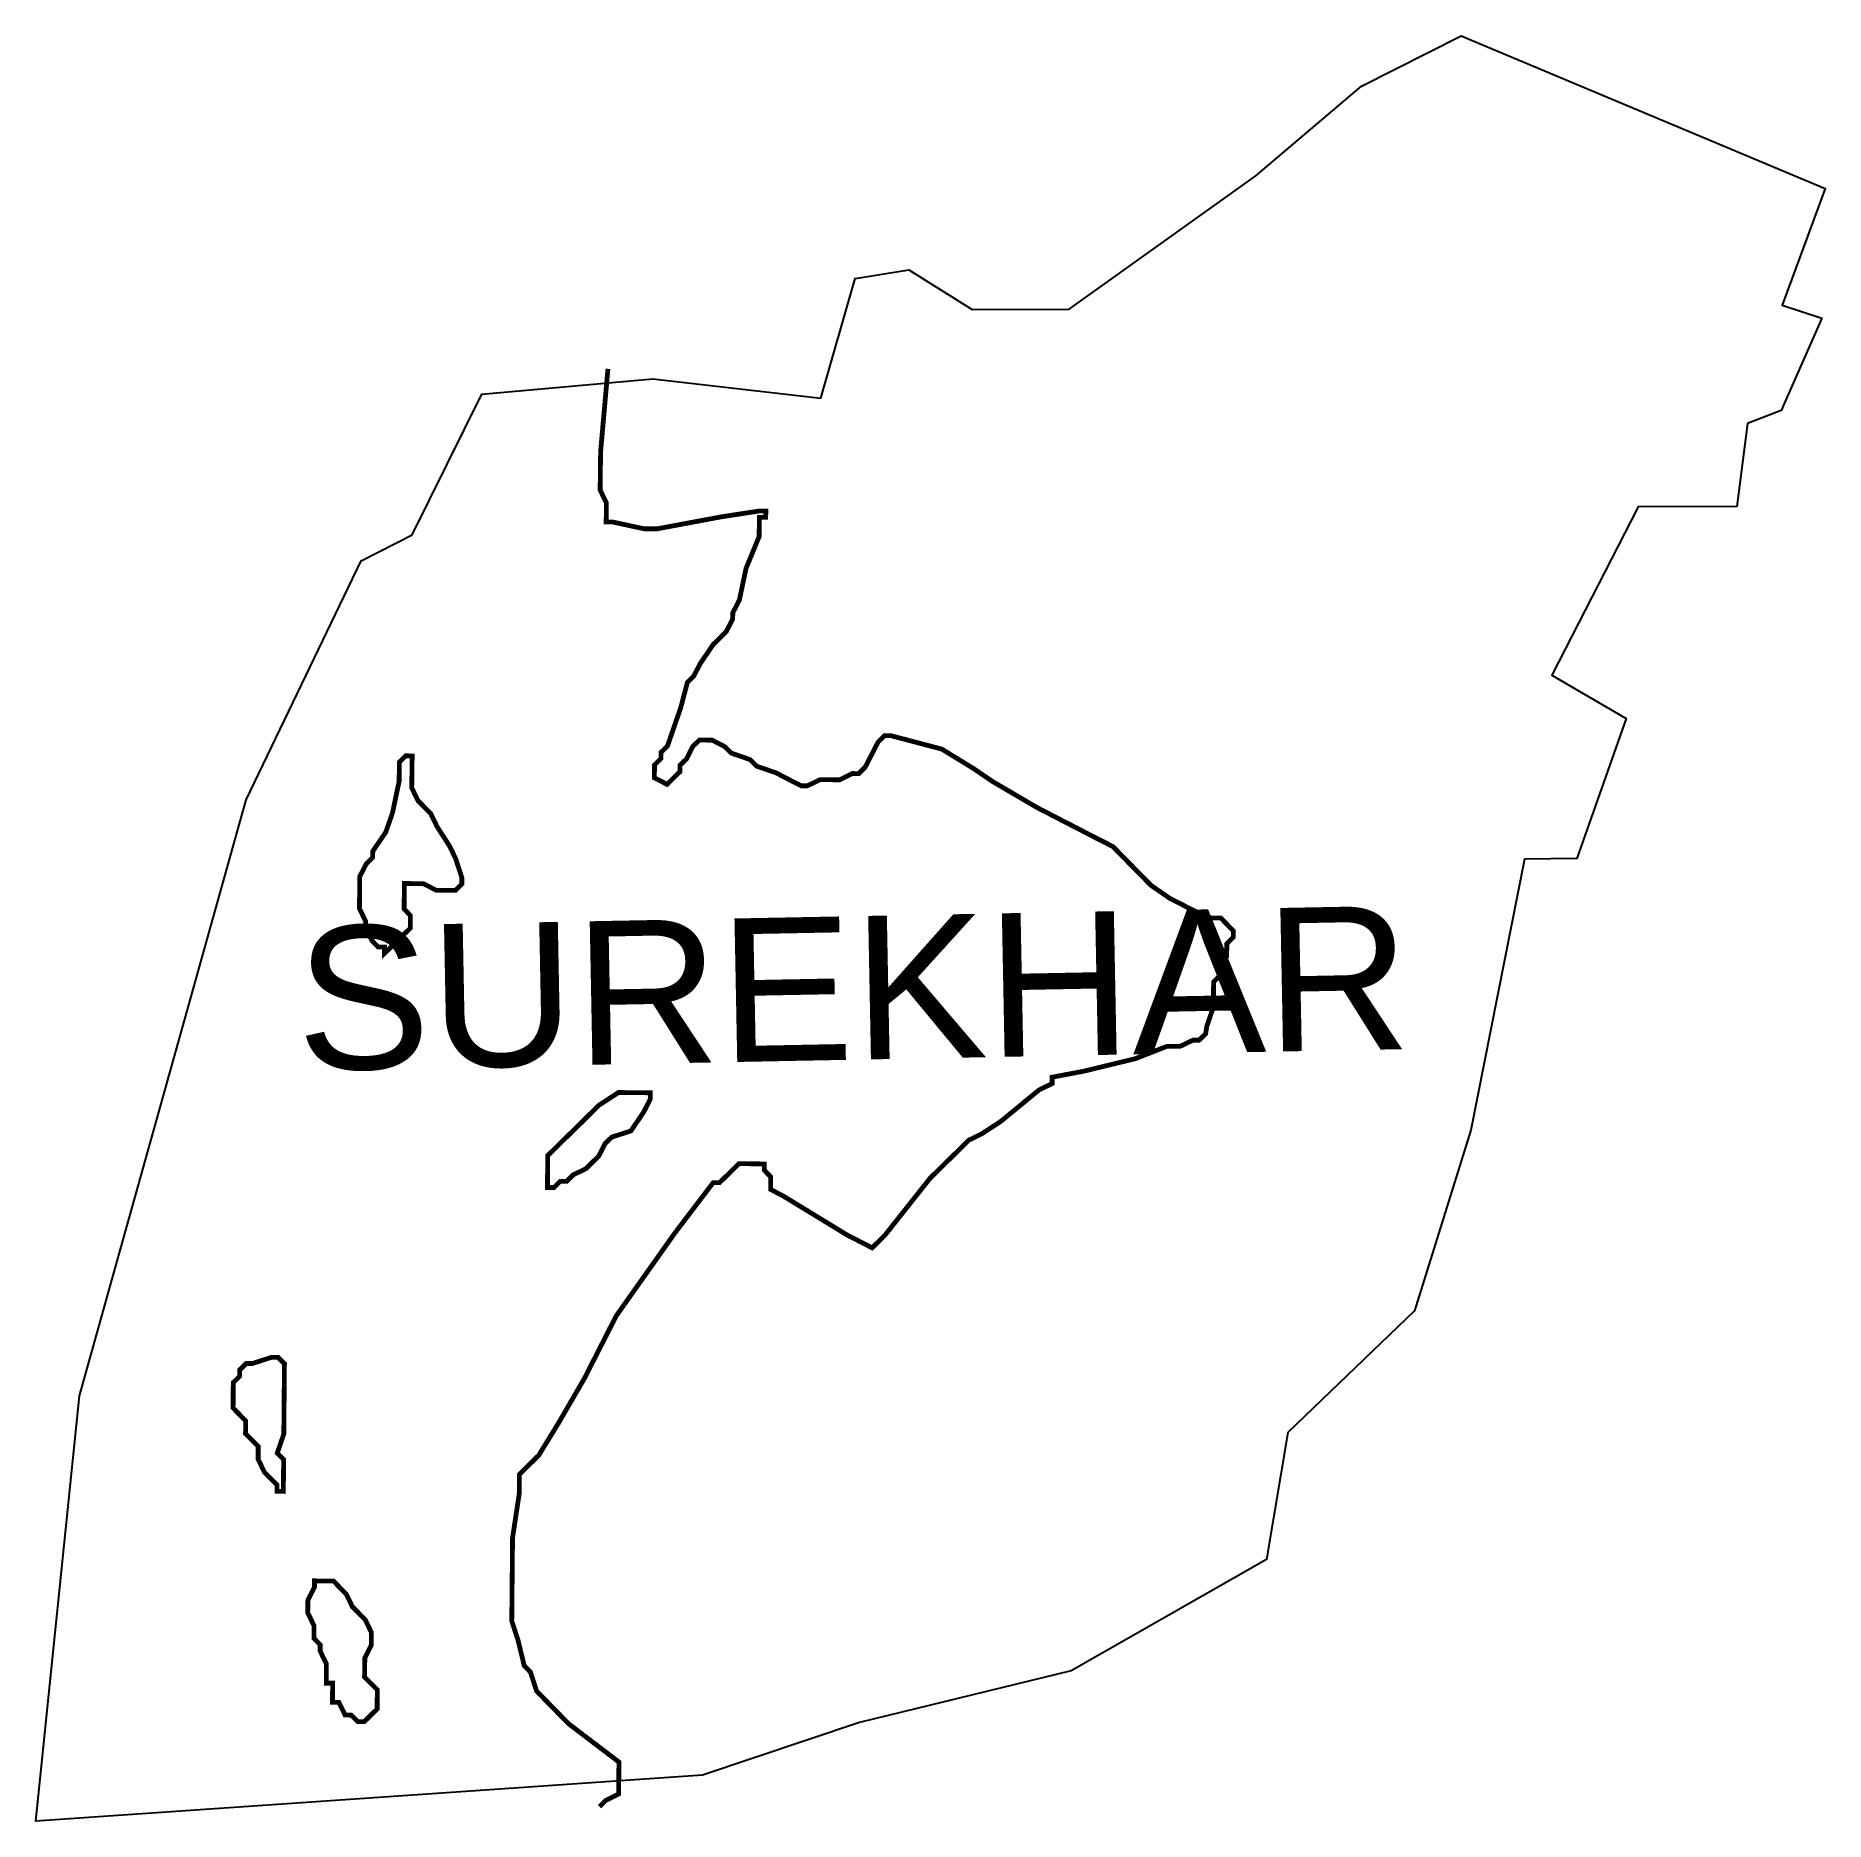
# Model space of a CAD drawing. Header units: metres. Extents: x 274922 to 276044, y 2074005 to 2075125.
import ezdxf

# ---------------------------------------------------------------- set-up
doc = ezdxf.new("R2010")
doc.units = ezdxf.units.M
for name, color, linetype in [('HIGH TIDE LINE', 6, 'Continuous'), ('village', 3, 'Continuous'), ('VILLAGE NAME', 250, 'Continuous')]:
    doc.layers.add(name, color=color, linetype=linetype)
doc.styles.get("Standard").update_dxf_attribs({"font": 'simplex.shx'})

msp = doc.modelspace()

# ---------------------------------------------------------------- linework, layer by layer
at = {"layer": 'HIGH TIDE LINE', "lineweight": 0}
msp.add_lwpolyline([(275275.3, 2074014.3, 3, 3, 0), (275279.3, 2074018.2, 3, 3, 0), (275287.3, 2074022.2, 3, 3, 0), (275287.5, 2074042.2, 3, 3, 0), (275255.7, 2074066.4, 3, 3, 0), (275247.8, 2074074.5, 3, 3, 0), (275239.9, 2074082.6, 3, 3, 0), (275235.9, 2074086.6, 3, 3, 0), (275232, 2074098.6, 3, 3, 0), (275228.1, 2074102.7, 3, 3, 0), (275224.2, 2074118.7, 3, 3, 0), (275220.3, 2074130.7, 3, 3, 0), (275220.8, 2074182.7, 3, 3, 0), (275225, 2074210.6, 3, 3, 0), (275225.1, 2074222.6, 3, 3, 0), (275237.2, 2074234.5, 3, 3, 0), (275249.4, 2074254.4, 3, 3, 0), (275265.6, 2074282.3, 3, 3, 0), (275273.7, 2074298.2, 3, 3, 0), (275285.9, 2074322.1, 3, 3, 0), (275322.4, 2074373.7, 3, 3, 0), (275346.6, 2074405.5, 3, 3, 0), (275350.6, 2074405.5, 3, 3, 0), (275358.7, 2074413.4, 3, 3, 0), (275362.7, 2074417.4, 3, 3, 0), (275378.7, 2074417.2, 3, 3, 0), (275378.7, 2074413.2, 3, 3, 0), (275382.6, 2074409.2, 3, 3, 0), (275382.6, 2074401.2, 3, 3, 0), (275390.5, 2074397.1, 3, 3, 0), (275430.3, 2074372.8, 3, 3, 0), (275446.2, 2074364.6, 3, 3, 0), (275450.3, 2074368.6, 3, 3, 0), (275454.3, 2074372.6, 3, 3, 0), (275482.6, 2074408.3, 3, 3, 0), (275506.8, 2074432.1, 3, 3, 0), (275514.8, 2074436, 3, 3, 0), (275526.9, 2074443.9, 3, 3, 0), (275551, 2074463.7, 3, 3, 0), (275559.1, 2074467.6, 3, 3, 0), (275559.1, 2074471.6, 3, 3, 0), (275579.1, 2074475.4, 3, 3, 0), (275611.2, 2074483.2, 3, 3, 0), (275631.2, 2074491, 3, 3, 0), (275639.2, 2074490.9, 3, 3, 0), (275647.3, 2074494.8, 3, 3, 0), (275651.2, 2074494.8, 3, 3, 0), (275655.3, 2074498.8, 3, 3, 0), (275656, 2074503.4, 3, 3, 0), (275660.1, 2074515.4, 3, 3, 0), (275660.3, 2074531.4, 3, 3, 0), (275664.4, 2074535.4, 3, 3, 0), (275664.5, 2074543.4, 3, 3, 0), (275668.5, 2074547.3, 3, 3, 0), (275668.6, 2074555.3, 3, 3, 0), (275672.6, 2074559.3, 3, 3, 0), (275672.7, 2074563.3, 3, 3, 0), (275664.8, 2074571.4, 3, 3, 0), (275656.8, 2074571.5, 3, 3, 0), (275632.9, 2074583.7, 3, 3, 0), (275621, 2074591.9, 3, 3, 0), (275605.2, 2074608, 3, 3, 0), (275597.3, 2074616.1, 3, 3, 0), (275581.3, 2074624.3, 3, 3, 0), (275549.5, 2074640.7, 3, 3, 0), (275521.7, 2074657, 3, 3, 0), (275509.8, 2074665.1, 3, 3, 0), (275489.9, 2074677.3, 3, 3, 0), (275474, 2074681.5, 3, 3, 0), (275458, 2074685.7, 3, 3, 0), (275454, 2074685.7, 3, 3, 0), (275450, 2074681.8, 3, 3, 0), (275445.9, 2074673.8, 3, 3, 0), (275441.8, 2074665.9, 3, 3, 0), (275437.8, 2074661.9, 3, 3, 0), (275433.8, 2074662, 3, 3, 0), (275425.7, 2074658, 3, 3, 0), (275413.7, 2074658.2, 3, 3, 0), (275405.7, 2074654.3, 3, 3, 0), (275401.7, 2074654.3, 3, 3, 0), (275393.7, 2074658.4, 3, 3, 0), (275385.8, 2074662.5, 3, 3, 0), (275373.8, 2074666.6, 3, 3, 0), (275369.8, 2074670.7, 3, 3, 0), (275357.9, 2074674.8, 3, 3, 0), (275353.9, 2074678.8, 3, 3, 0), (275346, 2074682.9, 3, 3, 0), (275338, 2074683, 3, 3, 0), (275333.9, 2074679.1, 3, 3, 0), (275329.8, 2074671.1, 3, 3, 0), (275325.8, 2074667.2, 3, 3, 0), (275325.8, 2074663.2, 3, 3, 0), (275321.7, 2074659.2, 3, 3, 0), (275317.7, 2074655.2, 3, 3, 0), (275309.7, 2074659.3, 3, 3, 0), (275309.8, 2074667.3, 3, 3, 0), (275313.8, 2074671.3, 3, 3, 0), (275313.9, 2074675.3, 3, 3, 0), (275317.9, 2074679.2, 3, 3, 0), (275326.2, 2074703.2, 3, 3, 0), (275330.4, 2074719.1, 3, 3, 0), (275334.4, 2074723.1, 3, 3, 0), (275338.5, 2074731, 3, 3, 0), (275346.6, 2074742.9, 3, 3, 0), (275354.7, 2074750.9, 3, 3, 0), (275358.8, 2074758.8, 3, 3, 0), (275358.9, 2074762.8, 3, 3, 0), (275363, 2074770.8, 3, 3, 0), (275367.2, 2074790.7, 3, 3, 0), (275375.4, 2074810.6, 3, 3, 0), (275375.5, 2074822.6, 3, 3, 0), (275379.5, 2074822.6, 3, 3, 0), (275379.6, 2074826.6, 3, 3, 0), (275375.6, 2074826.6, 3, 3, 0), (275351.5, 2074822.9, 3, 3, 0), (275311.4, 2074815.4, 3, 3, 0), (275303.4, 2074815.4, 3, 3, 0), (275283.5, 2074819.7, 3, 3, 0), (275279.5, 2074819.7, 3, 3, 0), (275279.6, 2074831.7, 3, 3, 0), (275275.7, 2074839.8, 3, 3, 0), (275276, 2074863.8, 3, 3, 0), (275280.6, 2074915.7, 3, 3, 0)], format="xyseb", dxfattribs=at)
at = {"layer": 'HIGH TIDE LINE', "lineweight": 0, "const_width": 3}
for points in [[(275128.7, 2074565.3), (275132.6, 2074557.3), (275136.5, 2074553.2), (275140.5, 2074553.2), (275140.5, 2074549.2), (275144.5, 2074553.1), (275152.6, 2074557.1), (275152.6, 2074561.1), (275156.7, 2074565), (275156.7, 2074573), (275152.8, 2074577.1), (275152.9, 2074585.1), (275152.9, 2074589.1), (275153, 2074593.1), (275157, 2074593), (275165, 2074592.9), (275172.9, 2074588.8), (275180.9, 2074588.7), (275184.9, 2074588.7), (275189, 2074592.7), (275189, 2074596.7), (275185.1, 2074608.7), (275181.2, 2074616.7), (275173.4, 2074628.8), (275169.5, 2074636.9), (275161.5, 2074645), (275157.6, 2074653), (275157.7, 2074661), (275157.8, 2074665), (275157.8, 2074669), (275157.9, 2074673), (275153.9, 2074673.1), (275149.8, 2074669.1), (275149.8, 2074665.1), (275149.7, 2074657.1), (275145.5, 2074637.2), (275141.3, 2074625.2), (275133.2, 2074613.3), (275133.1, 2074609.3), (275129.1, 2074605.3), (275125, 2074597.4), (275125, 2074593.4), (275124.8, 2074577.4), (275128.7, 2074569.3)], [(275267, 2074446.2), (275275.1, 2074454.1), (275287.2, 2074462), (275307.2, 2074461.8), (275307.1, 2074457.8), (275303.1, 2074449.9), (275295, 2074437.9), (275282.9, 2074434), (275278.9, 2074430.1), (275274.8, 2074422.1), (275270.8, 2074418.2), (275266.8, 2074414.2), (275258.7, 2074410.3), (275254.7, 2074406.3), (275250.7, 2074406.3), (275246.7, 2074402.4), (275242.7, 2074402.4), (275242.8, 2074422.4), (275254.9, 2074434.3), (275263, 2074442.2)], [(275053.8, 2074292.1), (275057.8, 2074292.1), (275069.8, 2074296), (275073.8, 2074295.9), (275077.8, 2074291.9), (275077.4, 2074247.9), (275073.3, 2074236), (275077.3, 2074231.9), (275077.1, 2074211.9), (275073.1, 2074212), (275073.1, 2074216), (275069.2, 2074220), (275065.2, 2074224), (275061.3, 2074232.1), (275061.3, 2074240.1), (275053.4, 2074248.1), (275053.5, 2074256.1), (275049.5, 2074260.2), (275045.6, 2074264.2), (275045.7, 2074280.2), (275049.7, 2074284.1), (275049.8, 2074288.1)], [(275111.9, 2074079.7), (275115.8, 2074071.7), (275119.8, 2074071.6), (275123.8, 2074067.6), (275127.8, 2074067.5), (275135.9, 2074075.5), (275136, 2074087.5), (275128, 2074095.5), (275128.2, 2074107.5), (275132.2, 2074115.5), (275132.3, 2074123.5), (275128.4, 2074131.5), (275120.4, 2074139.6), (275116.5, 2074147.6), (275112.5, 2074151.6), (275108.6, 2074155.7), (275096.6, 2074155.8), (275096.6, 2074151.8), (275092.5, 2074143.8), (275092.4, 2074135.8), (275096.3, 2074127.8), (275096.3, 2074119.8), (275100.2, 2074115.8), (275100.2, 2074111.8), (275104.1, 2074103.7), (275104, 2074091.7), (275108, 2074091.7), (275107.9, 2074079.7)]]:
    msp.add_lwpolyline(points, close=True, dxfattribs=at)
at = {"layer": 'village', "color": 3}
msp.add_polyline3d([(274949.4, 2074271.8, 0), (275053.7, 2074645.5, 0), (275125.8, 2074795.4, 0), (275157.9, 2074811.7, 0), (275201.6, 2074899.9, 0), (275308.7, 2074909.5, 0), (275414, 2074897.3, 0), (275435.6, 2074972.4, 0), (275469.3, 2074977.7, 0), (275508.9, 2074953, 0), (275569.7, 2074953.1, 0), (275686.7, 2075036.7, 0), (275753.1, 2075092.9, 0), (275815.4, 2075124.5, 0), (276043.7, 2075028.8, 0), (276016.8, 2074955.7, 0), (276041.5, 2074947.4, 0), (276016.2, 2074889.6, 0), (275994.9, 2074881.5, 0), (275988.4, 2074829.5, 0), (275926.5, 2074829.1, 0), (275872.4, 2074723.6, 0), (275918.9, 2074696.5, 0), (275888.1, 2074608.7, 0), (275855.3, 2074608.2, 0), (275821.5, 2074438.3, 0), (275786.3, 2074325.1, 0), (275706.8, 2074248.8, 0), (275693.4, 2074169.1, 0), (275570.9, 2074099.4, 0), (275438.2, 2074066.9, 0), (275339.8, 2074033.9, 0), (274921.9, 2074005.1, 0)], close=True, dxfattribs=at)

# ---------------------------------------------------------------- texts
at = {"layer": 'VILLAGE NAME', "insert": (275084.3, 2074565.8), "char_height": 89.98, "attachment_point": 1, "rotation": 1.1028}
msp.add_mtext_dynamic_manual_height_columns('{\\fArial|b0|i0|c0|p34;SUREKHAR}', width=601.475, gutter_width=449.9, heights=[0], dxfattribs=at)

doc.saveas('drawing.dxf')
